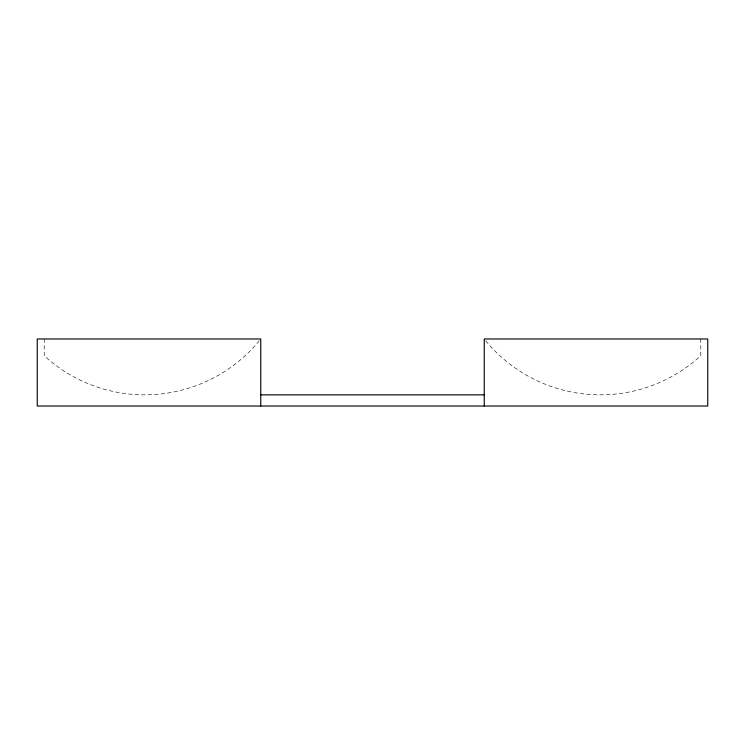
<?xml version="1.0" encoding="UTF-8"?>
<svg xmlns="http://www.w3.org/2000/svg" width="745" height="745" viewBox="0 0 745 745"><rect width="100%" height="100%" fill="white"/><g stroke="black" fill="none" stroke-linecap="round" stroke-linejoin="round"><path stroke-width="0.56" stroke-dasharray="3.73 2.79" d="M700.775 338.975L700.775 355.71A148.497 148.497 0 0 1 484.939 339.832M44.225 338.975L44.225 355.71A148.497 148.497 0 0 0 260.061 339.832"/><path stroke-width="1.12" d="M260.75 394.85L484.25 394.85M484.25 406.025L484.25 338.975L707.75 338.975L707.75 406.025L37.25 406.025L37.25 338.975L260.75 338.975L260.75 406.025"/></g></svg>
